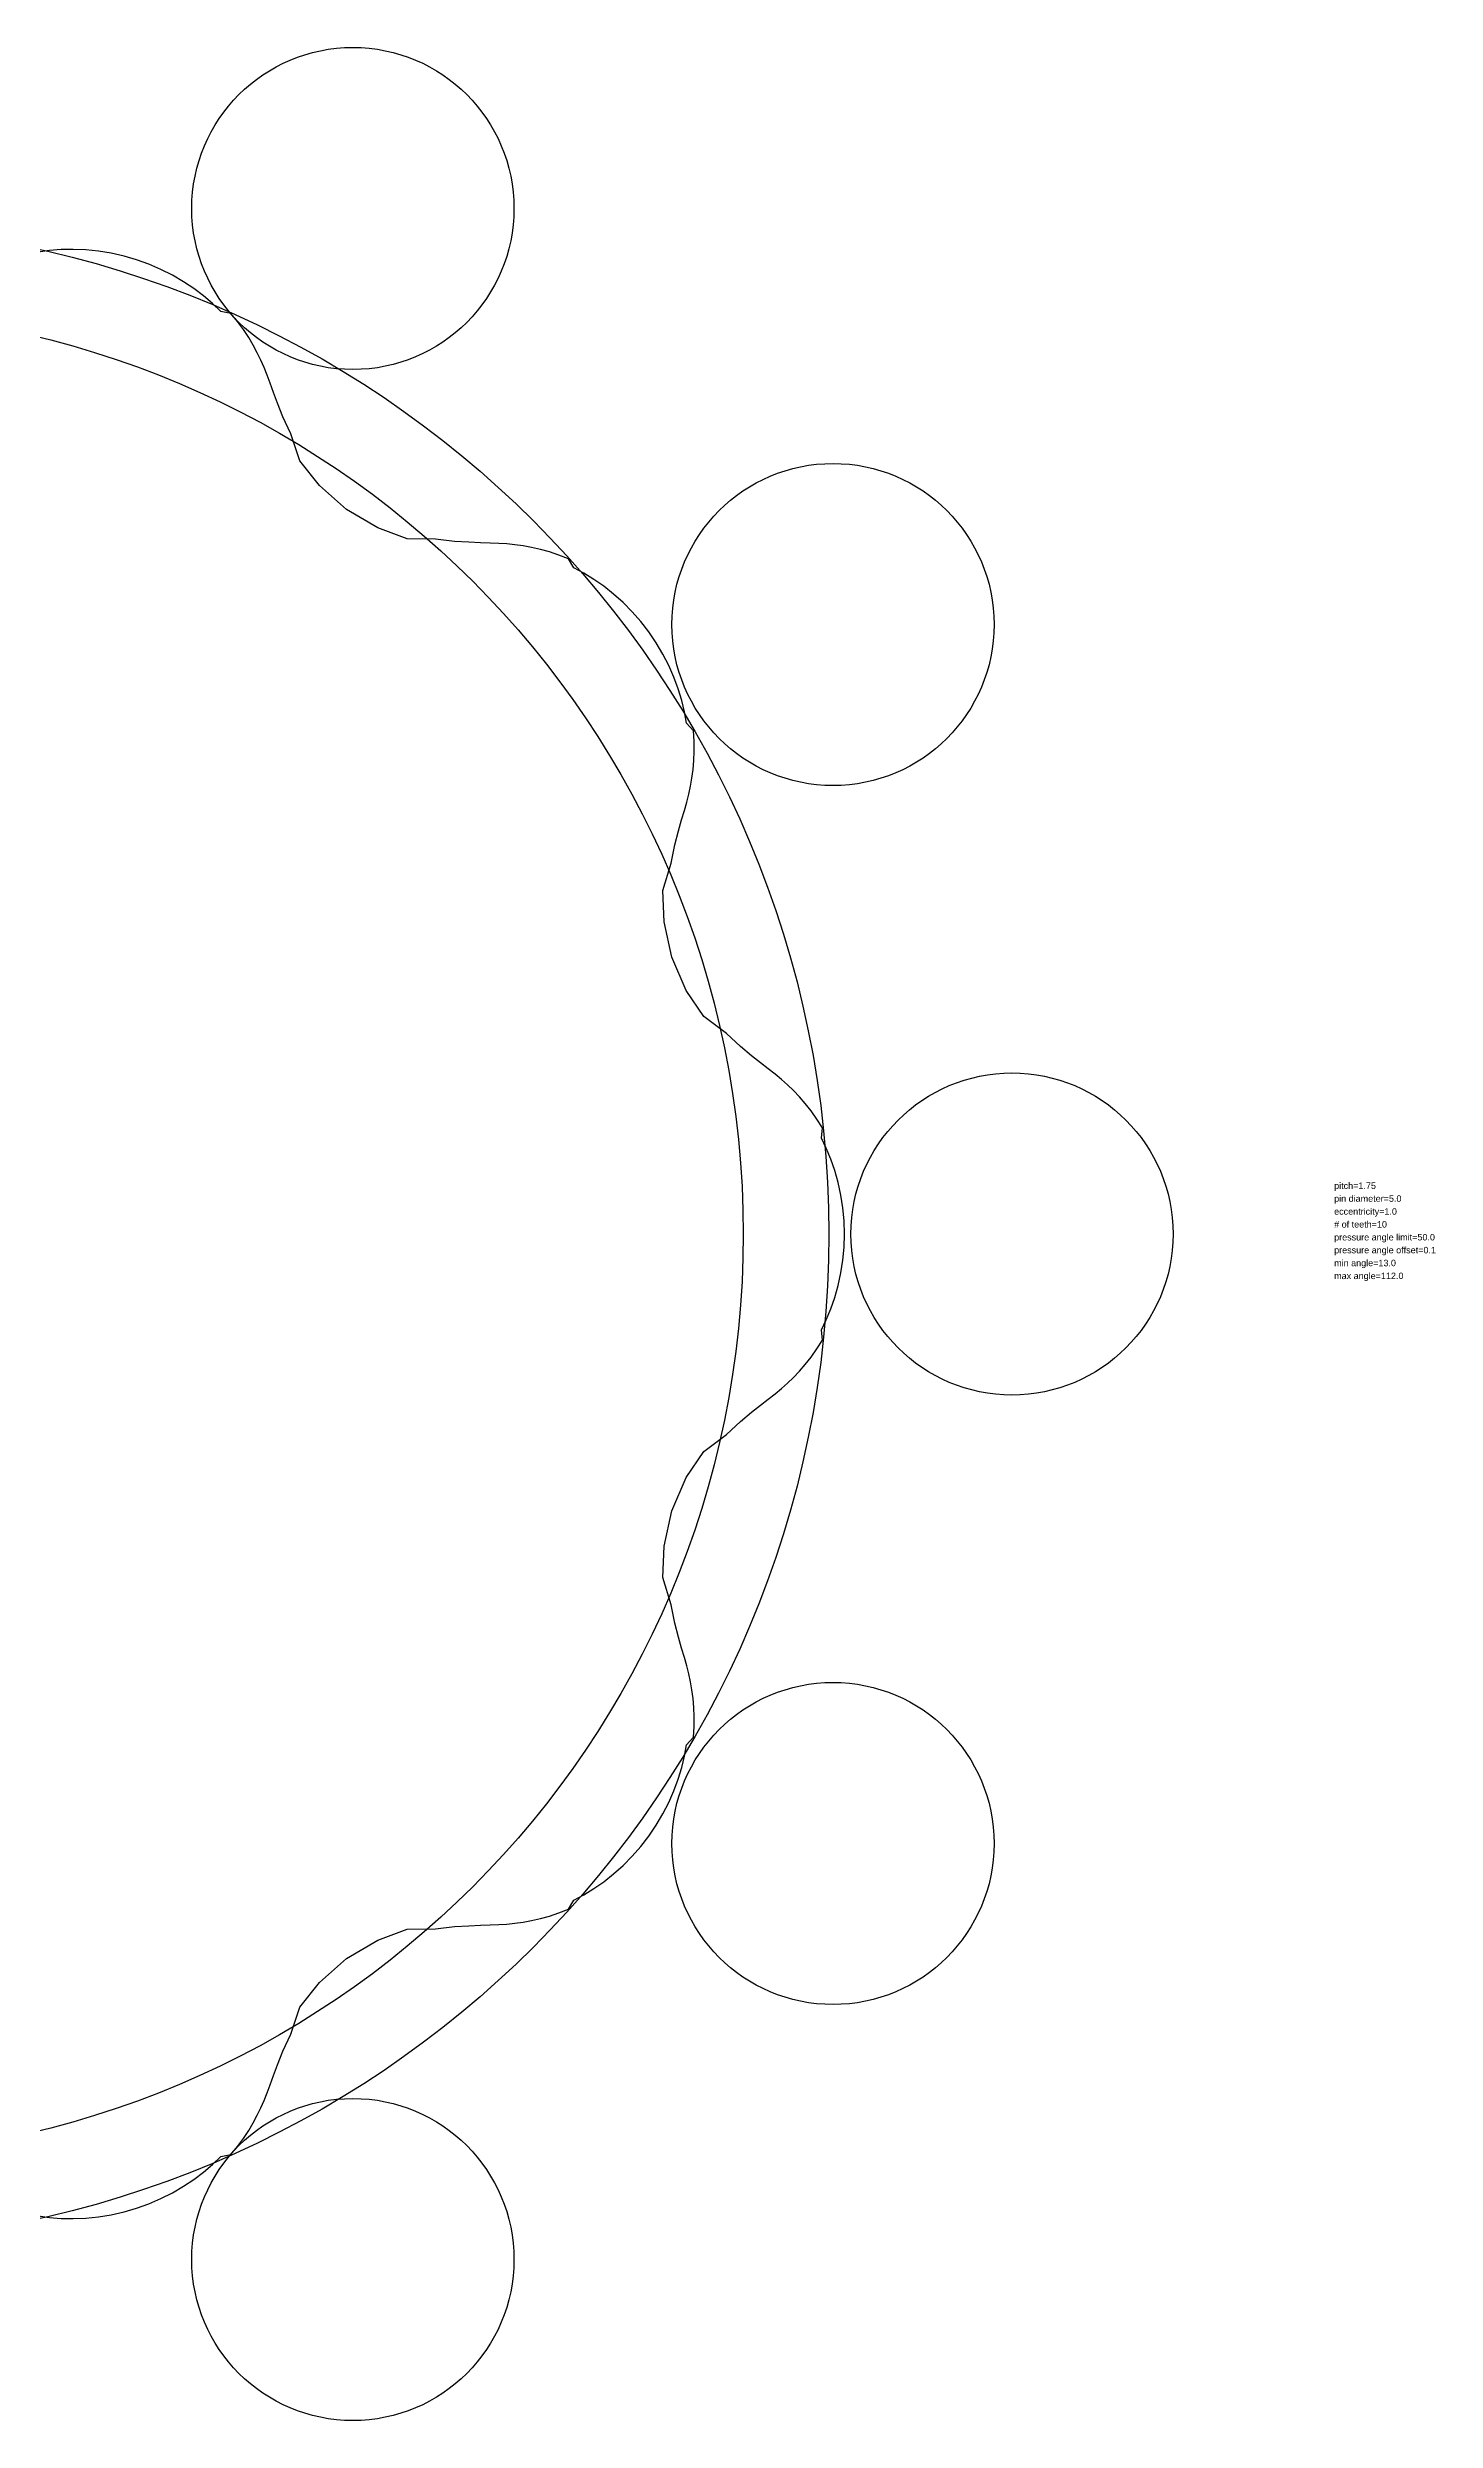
# Model space of a CAD drawing. Extents: x -19.3 to 24.1, y -19.8 to 19.8.
# Drawn here: x 2.53 to 24.07, y -18.42 to 18.42 of the extents above; entities that cross this region are included whole.
import ezdxf

# ---------------------------------------------------------------- set-up
doc = ezdxf.new("R2010")
doc.units = 0
for name, color, linetype in [('CAM', 1, 'continuous'), ('PRESSURE', 3, 'continuous'), ('ROLLER', 5, 'continuous'), ('TEXT', 2, 'continuous')]:
    doc.layers.add(name, color=color, linetype=linetype)
doc.styles.get("Standard").update_dxf_attribs({"font": 'ARIAL.TTF', "width": 40, "oblique": 50})

msp = doc.modelspace()

# ---------------------------------------------------------------- linework, layer by layer
at = {"layer": 'cam'}
for p, q in [((2.56, 15.265), (2.386, 15.241)), ((2.743, 15.28), (2.56, 15.265)), ((2.931, 15.283), (2.743, 15.28)), ((3.125, 15.276), (2.931, 15.283)), ((3.321, 15.256), (3.125, 15.276)), ((3.52, 15.224), (3.321, 15.256)), ((3.718, 15.179), (3.52, 15.224)), ((3.913, 15.122), (3.718, 15.179)), ((4.105, 15.053), (3.913, 15.122)), ((4.292, 14.973), (4.105, 15.053)), ((4.471, 14.882), (4.292, 14.973)), ((4.642, 14.783), (4.471, 14.882)), ((4.803, 14.675), (4.642, 14.783)), ((4.953, 14.561), (4.803, 14.675)), ((5.092, 14.442), (4.953, 14.561)), ((5.219, 14.32), (5.092, 14.442)), ((5.375, 14.288), (5.219, 14.32)), ((5.479, 14.163), (5.375, 14.288)), ((5.571, 14.039), (5.479, 14.163)), ((5.653, 13.917), (5.571, 14.039)), ((5.724, 13.797), (5.653, 13.917)), ((5.787, 13.68), (5.724, 13.797)), ((5.843, 13.565), (5.787, 13.68)), ((5.893, 13.449), (5.843, 13.565)), ((5.94, 13.331), (5.893, 13.449)), ((5.988, 13.205), (5.94, 13.331)), ((6.039, 13.063), (5.988, 13.205)), ((6.101, 12.895), (6.039, 13.063)), ((6.184, 12.687), (6.101, 12.895)), ((6.307, 12.421), (6.184, 12.687)), ((6.449, 12.003), (6.307, 12.421)), ((6.75, 11.619), (6.449, 12.003)), ((7.17, 11.245), (6.75, 11.619)), ((7.655, 10.961), (7.17, 11.245)), ((8.113, 10.793), (7.655, 10.961)), ((8.555, 10.788), (8.113, 10.793)), ((8.846, 10.752), (8.555, 10.788)), ((9.07, 10.738), (8.846, 10.752)), ((9.249, 10.731), (9.07, 10.738)), ((9.399, 10.726), (9.249, 10.731)), ((9.534, 10.72), (9.399, 10.726)), ((9.661, 10.712), (9.534, 10.72)), ((9.786, 10.699), (9.661, 10.712)), ((9.913, 10.682), (9.786, 10.699)), ((10.044, 10.659), (9.913, 10.682)), ((10.18, 10.628), (10.044, 10.659)), ((10.321, 10.588), (10.18, 10.628)), ((10.468, 10.538), (10.321, 10.588)), ((10.618, 10.478), (10.468, 10.538)), ((10.698, 10.34), (10.618, 10.478)), ((10.853, 10.257), (10.698, 10.34)), ((11.009, 10.162), (10.853, 10.257)), ((11.164, 10.054), (11.009, 10.162)), ((11.316, 9.934), (11.164, 10.054)), ((11.463, 9.802), (11.316, 9.934)), ((11.605, 9.66), (11.463, 9.802)), ((11.738, 9.507), (11.605, 9.66)), ((11.863, 9.346), (11.738, 9.507)), ((11.978, 9.177), (11.863, 9.346)), ((12.082, 9.003), (11.978, 9.177)), ((12.174, 8.824), (12.082, 9.003)), ((12.253, 8.643), (12.174, 8.824)), ((12.32, 8.462), (12.253, 8.643)), ((12.375, 8.281), (12.32, 8.462)), ((12.418, 8.103), (12.375, 8.281)), ((12.449, 7.93), (12.418, 8.103)), ((12.555, 7.812), (12.449, 7.93)), ((12.566, 7.65), (12.555, 7.812)), ((12.562, 7.349), (12.568, 7.495)), ((12.568, 7.495), (12.566, 7.65)), ((12.509, 6.952), (12.532, 7.078)), ((12.532, 7.078), (12.55, 7.21)), ((12.55, 7.21), (12.562, 7.349)), ((12.415, 6.575), (12.451, 6.705)), ((12.451, 6.705), (12.482, 6.829)), ((12.482, 6.829), (12.509, 6.952)), ((12.324, 6.259), (12.373, 6.431)), ((12.373, 6.431), (12.415, 6.575)), ((12.212, 5.754), (12.269, 6.042)), ((12.269, 6.042), (12.324, 6.259)), ((12.081, 5.332), (12.212, 5.754)), ((12.099, 4.844), (12.081, 5.332)), ((12.22, 4.295), (12.099, 4.844)), ((12.445, 3.78), (12.22, 4.295)), ((12.717, 3.375), (12.445, 3.78)), ((13.071, 3.111), (12.717, 3.375)), ((13.286, 2.911), (13.071, 3.111)), ((13.458, 2.768), (13.286, 2.911)), ((13.599, 2.658), (13.458, 2.768)), ((13.718, 2.565), (13.599, 2.658)), ((13.823, 2.481), (13.718, 2.565)), ((13.921, 2.4), (13.823, 2.481)), ((14.015, 2.316), (13.921, 2.4)), ((14.108, 2.227), (14.015, 2.316)), ((14.2, 2.131), (14.108, 2.227)), ((14.291, 2.026), (14.2, 2.131)), ((14.382, 1.911), (14.291, 2.026)), ((14.472, 1.785), (14.382, 1.911)), ((14.558, 1.648), (14.472, 1.785)), ((14.541, 1.49), (14.558, 1.648)), ((14.618, 1.331), (14.541, 1.49)), ((14.688, 1.162), (14.618, 1.331)), ((14.75, 0.984), (14.688, 1.162)), ((14.803, 0.798), (14.75, 0.984)), ((14.844, 0.604), (14.803, 0.798)), ((14.875, 0.406), (14.844, 0.604)), ((14.894, 0.204), (14.875, 0.406)), ((14.9, 0), (14.894, 0.204)), ((14.875, -0.406), (14.894, -0.204)), ((14.894, -0.204), (14.9, 0)), ((14.803, -0.798), (14.844, -0.604)), ((14.844, -0.604), (14.875, -0.406)), ((14.688, -1.162), (14.75, -0.984)), ((14.75, -0.984), (14.803, -0.798)), ((14.541, -1.49), (14.618, -1.331)), ((14.618, -1.331), (14.688, -1.162)), ((14.382, -1.911), (14.472, -1.785)), ((14.472, -1.785), (14.558, -1.648)), ((14.558, -1.648), (14.541, -1.49)), ((14.108, -2.227), (14.2, -2.131)), ((14.2, -2.131), (14.291, -2.026)), ((14.291, -2.026), (14.382, -1.911)), ((13.599, -2.658), (13.718, -2.565)), ((13.718, -2.565), (13.823, -2.481)), ((13.823, -2.481), (13.921, -2.4)), ((13.921, -2.4), (14.015, -2.316)), ((14.015, -2.316), (14.108, -2.227)), ((13.071, -3.111), (13.286, -2.911)), ((13.286, -2.911), (13.458, -2.768)), ((13.458, -2.768), (13.599, -2.658)), ((12.717, -3.375), (13.071, -3.111)), ((12.445, -3.78), (12.717, -3.375)), ((12.22, -4.295), (12.445, -3.78)), ((12.099, -4.844), (12.22, -4.295)), ((12.081, -5.332), (12.099, -4.844)), ((12.212, -5.754), (12.081, -5.332)), ((12.269, -6.042), (12.212, -5.754)), ((12.324, -6.259), (12.269, -6.042)), ((12.373, -6.431), (12.324, -6.259)), ((12.415, -6.575), (12.373, -6.431)), ((12.451, -6.705), (12.415, -6.575)), ((12.482, -6.829), (12.451, -6.705)), ((12.509, -6.952), (12.482, -6.829)), ((12.532, -7.078), (12.509, -6.952)), ((12.55, -7.21), (12.532, -7.078)), ((12.562, -7.349), (12.55, -7.21)), ((12.568, -7.495), (12.562, -7.349)), ((12.555, -7.812), (12.566, -7.65)), ((12.566, -7.65), (12.568, -7.495)), ((12.375, -8.281), (12.418, -8.103)), ((12.418, -8.103), (12.449, -7.93)), ((12.449, -7.93), (12.555, -7.812)), ((12.253, -8.643), (12.32, -8.462)), ((12.32, -8.462), (12.375, -8.281)), ((12.082, -9.003), (12.174, -8.824)), ((12.174, -8.824), (12.253, -8.643)), ((11.863, -9.346), (11.978, -9.177)), ((11.978, -9.177), (12.082, -9.003)), ((11.605, -9.66), (11.738, -9.507)), ((11.738, -9.507), (11.863, -9.346)), ((11.164, -10.054), (11.316, -9.934)), ((11.316, -9.934), (11.463, -9.802)), ((11.463, -9.802), (11.605, -9.66)), ((10.698, -10.34), (10.853, -10.257)), ((10.853, -10.257), (11.009, -10.162)), ((11.009, -10.162), (11.164, -10.054)), ((9.786, -10.699), (9.913, -10.682)), ((9.913, -10.682), (10.044, -10.659)), ((10.044, -10.659), (10.18, -10.628)), ((10.18, -10.628), (10.321, -10.588)), ((10.321, -10.588), (10.468, -10.538)), ((10.468, -10.538), (10.618, -10.478)), ((10.618, -10.478), (10.698, -10.34)), ((7.17, -11.245), (7.655, -10.961)), ((7.655, -10.961), (8.113, -10.793)), ((8.113, -10.793), (8.555, -10.788)), ((8.555, -10.788), (8.846, -10.752)), ((8.846, -10.752), (9.07, -10.738)), ((9.07, -10.738), (9.249, -10.731)), ((9.249, -10.731), (9.399, -10.726)), ((9.399, -10.726), (9.534, -10.72)), ((9.534, -10.72), (9.661, -10.712)), ((9.661, -10.712), (9.786, -10.699)), ((6.75, -11.619), (7.17, -11.245)), ((6.449, -12.003), (6.75, -11.619)), ((6.307, -12.421), (6.449, -12.003)), ((6.184, -12.687), (6.307, -12.421)), ((6.101, -12.895), (6.184, -12.687)), ((5.94, -13.331), (5.988, -13.205)), ((5.988, -13.205), (6.039, -13.063)), ((6.039, -13.063), (6.101, -12.895)), ((5.787, -13.68), (5.843, -13.565)), ((5.843, -13.565), (5.893, -13.449)), ((5.893, -13.449), (5.94, -13.331)), ((5.571, -14.039), (5.653, -13.917)), ((5.653, -13.917), (5.724, -13.797)), ((5.724, -13.797), (5.787, -13.68)), ((5.092, -14.442), (5.219, -14.32)), ((5.219, -14.32), (5.375, -14.288)), ((5.375, -14.288), (5.479, -14.163)), ((5.479, -14.163), (5.571, -14.039)), ((4.642, -14.783), (4.803, -14.675)), ((4.803, -14.675), (4.953, -14.561)), ((4.953, -14.561), (5.092, -14.442)), ((3.913, -15.122), (4.105, -15.053)), ((4.105, -15.053), (4.292, -14.973)), ((4.292, -14.973), (4.471, -14.882)), ((4.471, -14.882), (4.642, -14.783)), ((2.386, -15.241), (2.56, -15.265)), ((2.56, -15.265), (2.743, -15.28)), ((2.743, -15.28), (2.931, -15.283)), ((2.931, -15.283), (3.125, -15.276)), ((3.125, -15.276), (3.321, -15.256)), ((3.321, -15.256), (3.52, -15.224)), ((3.52, -15.224), (3.718, -15.179)), ((3.718, -15.179), (3.913, -15.122))]:
    msp.add_line(p, q, dxfattribs=at)
at = {"layer": 'pressure'}
for radius in [15.657, 14.329]:
    msp.add_circle((-1, 0), radius, dxfattribs=at)
at = {"layer": 'roller'}
for centre in [(7.27, 15.919), (14.722, 9.461), (17.5, 0), (14.722, -9.461), (7.27, -15.919)]:
    msp.add_circle(centre, 2.5, dxfattribs=at)

# ---------------------------------------------------------------- texts
at = {"layer": 'text'}
for s, p in [('pitch=1.75', (22.5, 0.7)), ('eccentricity=1.0', (22.5, 0.3)), ('pin diameter=5.0', (22.5, 0.5)), ('# of teeth=10', (22.5, 0.1)), ('pressure angle limit=50.0', (22.5, -0.1)), ('pressure angle offset=0.1', (22.5, -0.3)), ('min angle=13.0', (22.5, -0.5)), ('max angle=112.0', (22.5, -0.7))]:
    msp.add_text(s, height=0.1, dxfattribs=at).set_placement(p)

doc.saveas('drawing.dxf')
